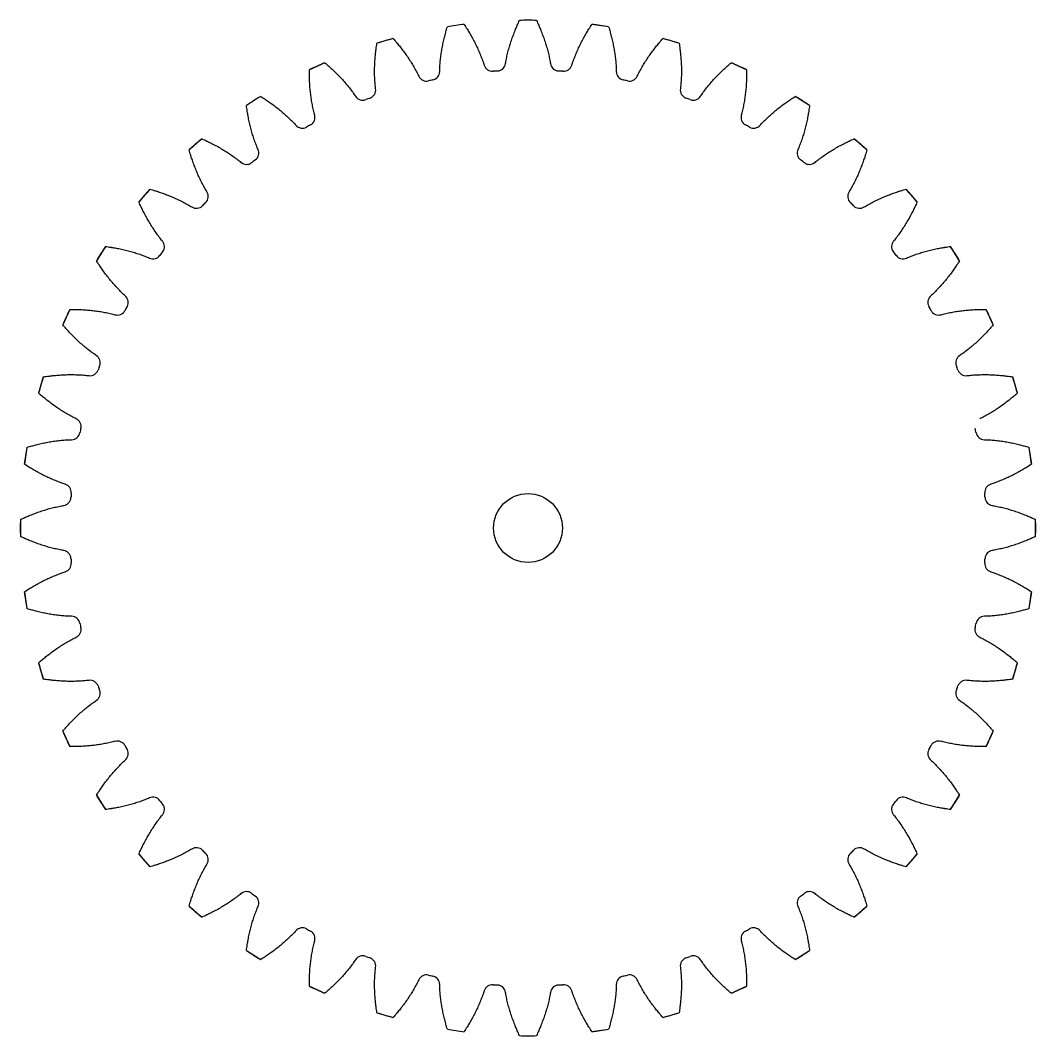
# Model space of a CAD drawing. Header units: inches. Extents: x 0.9 to 97.5, y -1.2 to 16.7.
# Drawn here: x 30.739 to 34.572, y 7.238 to 11.071 of the extents above; entities that cross this region are included whole.
import ezdxf

# ---------------------------------------------------------------- set-up
doc = ezdxf.new("R2010")
doc.units = ezdxf.units.IN
doc.header["$MEASUREMENT"] = 0

msp = doc.modelspace()

# ---------------------------------------------------------------- linework, layer by layer
at = {"color": 7, "linetype": 'Continuous'}
for p, q in [((32.9602, 11.0468), (32.8969, 11.0559)), ((32.1466, 11.0022), (32.0852, 10.9842)), ((33.2264, 10.9842), (33.165, 11.0022)), ((31.8888, 10.9109), (31.8306, 10.8844)), ((33.481, 10.8844), (33.4228, 10.9109)), ((33.7188, 10.7493), (33.665, 10.7839)), ((31.425, 10.6237), (31.3767, 10.5818)), ((33.9349, 10.5818), (33.8866, 10.6237)), ((31.2284, 10.4336), (31.1865, 10.3853)), ((34.1251, 10.3853), (34.0832, 10.4336)), ((31.0609, 10.2174), (31.0263, 10.1636)), ((34.2853, 10.1636), (34.2507, 10.2174)), ((30.9259, 9.9796), (30.8993, 9.9215)), ((34.4123, 9.9215), (34.3857, 9.9796)), ((30.826, 9.725), (30.808, 9.6637)), ((34.5036, 9.6637), (34.4856, 9.725)), ((30.7635, 9.4588), (30.7544, 9.3955)), ((34.5572, 9.3955), (34.5481, 9.4588)), ((30.7394, 9.1864), (30.7394, 9.1225)), ((34.5722, 9.1225), (34.5722, 9.1864)), ((30.7544, 8.9134), (30.7635, 8.8501)), ((34.5481, 8.8501), (34.5572, 8.9134)), ((30.808, 8.6452), (30.826, 8.5839)), ((34.4856, 8.5839), (34.5036, 8.6452)), ((30.8993, 8.3874), (30.9259, 8.3293)), ((34.3857, 8.3293), (34.4123, 8.3874)), ((31.0263, 8.1453), (31.0609, 8.0915)), ((34.2507, 8.0915), (34.2853, 8.1453)), ((31.1865, 7.9236), (31.2284, 7.8753)), ((34.0832, 7.8753), (34.1251, 7.9236)), ((31.3767, 7.7271), (31.425, 7.6852)), ((33.8866, 7.6852), (33.9349, 7.7271)), ((31.5928, 7.5596), (31.6466, 7.525)), ((33.665, 7.525), (33.7188, 7.5596)), ((31.8306, 7.4245), (31.8888, 7.3979)), ((33.4228, 7.3979), (33.481, 7.4245)), ((32.0852, 7.3247), (32.1466, 7.3067)), ((33.165, 7.3067), (33.2264, 7.3247)), ((32.8969, 7.253), (32.9602, 7.2621))]:
    msp.add_line(p, q, dxfattribs=at)
msp.add_circle((32.6558, 9.1544), 0.13)
for centre, radius, start, end in [((32.6558, 9.1544), 1.9167, 97.2261, 99.1375), ((32.6558, 9.1544), 1.9167, 89.0443, 90.9557), ((32.6558, 9.1544), 1.9167, 80.8625, 82.7739), ((32.6558, 9.1544), 1.9167, 105.4079, 107.3193), ((32.6558, 9.1544), 1.9167, 72.6807, 74.5921), ((32.6558, 9.1544), 1.9167, 113.5897, 115.5012), ((32.5213, 10.9111), 0.0325, 196.6228, 274.378), ((32.5389, 10.9124), 0.0325, 273.8038, 351.559), ((32.7727, 10.9124), 0.0325, 188.441, 266.1962), ((32.7903, 10.9111), 0.0325, 265.622, 343.3772), ((32.6558, 9.1544), 1.9167, 64.4988, 66.4103), ((32.2727, 10.8741), 0.0325, 204.8047, 282.5598), ((32.2899, 10.8779), 0.0325, 281.9857, 359.7408), ((32.6558, 9.1544), 1.7293, 93.8038, 94.378), ((32.6558, 9.1544), 1.7293, 85.622, 86.1962), ((33.0217, 10.8779), 0.0325, 180.2592, 258.0143), ((33.0389, 10.8741), 0.0325, 257.4402, 335.1953), ((32.0484, 10.8083), 0.0325, 290.1675, 7.9226), ((32.6558, 9.1544), 1.7293, 101.9857, 102.5598), ((32.6558, 9.1544), 1.7293, 77.4402, 78.0143), ((33.2632, 10.8083), 0.0325, 172.0774, 249.8325), ((32.6558, 9.1544), 1.9167, 121.7716, 123.683), ((32.0318, 10.8021), 0.0325, 212.9865, 290.7416), ((32.6558, 9.1544), 1.7293, 110.1675, 110.7416), ((32.6558, 9.1544), 1.7293, 69.2584, 69.8325), ((33.2798, 10.8021), 0.0325, 249.2584, 327.0135), ((32.6558, 9.1544), 1.9167, 56.317, 58.2284), ((31.8192, 10.705), 0.0325, 298.3493, 16.1044), ((33.4924, 10.705), 0.0325, 163.8956, 241.6507), ((31.8037, 10.6965), 0.0325, 221.1683, 298.9234), ((32.6558, 9.1544), 1.7293, 118.3493, 118.9234), ((32.6558, 9.1544), 1.7293, 61.0766, 61.6507), ((33.5079, 10.6965), 0.0325, 241.0766, 318.8317), ((32.6558, 9.1544), 1.9167, 129.9534, 131.8648), ((32.6558, 9.1544), 1.9167, 48.1352, 50.0466), ((31.607, 10.5701), 0.0325, 306.5311, 24.2862), ((33.7045, 10.5701), 0.0325, 155.7138, 233.4689), ((32.6558, 9.1544), 1.7293, 126.5311, 127.1052), ((32.6558, 9.1544), 1.7293, 52.8948, 53.4689), ((31.5929, 10.5596), 0.0325, 229.3501, 307.1052), ((33.7187, 10.5596), 0.0325, 232.8948, 310.6499), ((32.6558, 9.1544), 1.9167, 138.1352, 140.0466), ((32.6558, 9.1544), 1.9167, 39.9534, 41.8648), ((31.4163, 10.4065), 0.0325, 314.7129, 32.4681), ((33.8953, 10.4065), 0.0325, 147.5319, 225.2871), ((31.4038, 10.394), 0.0325, 237.5319, 315.2871), ((32.6558, 9.1544), 1.7293, 134.7129, 135.2871), ((32.6558, 9.1544), 1.7293, 44.7129, 45.2871), ((33.9078, 10.394), 0.0325, 224.7129, 302.4681), ((31.2507, 10.2173), 0.0325, 322.8948, 40.6499), ((34.0609, 10.2173), 0.0325, 139.3501, 217.1052), ((32.6558, 9.1544), 1.9167, 146.317, 148.2284), ((32.6558, 9.1544), 1.7293, 142.8948, 143.4689), ((32.6558, 9.1544), 1.7293, 36.5311, 37.1052), ((32.6558, 9.1544), 1.9167, 31.7716, 33.683), ((31.2401, 10.2032), 0.0325, 245.7138, 323.4689), ((34.0715, 10.2032), 0.0325, 216.5311, 294.2862), ((31.1137, 10.0065), 0.0325, 331.0766, 48.8317), ((34.1979, 10.0065), 0.0325, 131.1683, 208.9234), ((32.6558, 9.1544), 1.9167, 154.4988, 156.4103), ((31.1053, 9.991), 0.0325, 253.8956, 331.6507), ((32.6558, 9.1544), 1.7293, 151.0766, 151.6507), ((32.6558, 9.1544), 1.7293, 28.3493, 28.9234), ((34.2063, 9.991), 0.0325, 208.3493, 286.1044), ((32.6558, 9.1544), 1.9167, 23.5897, 25.5012), ((31.0082, 9.7784), 0.0325, 339.2584, 57.0135), ((34.3034, 9.7784), 0.0325, 122.9865, 200.7416), ((31.002, 9.7619), 0.0325, 262.0774, 339.8325), ((32.6558, 9.1544), 1.7293, 159.2584, 159.8325), ((32.6558, 9.1544), 1.7293, 20.1675, 20.7416), ((34.3096, 9.7619), 0.0325, 200.1675, 277.9226), ((32.6558, 9.1544), 1.9167, 162.6807, 164.5921), ((32.6558, 9.1544), 1.9167, 15.4079, 17.3193), ((30.9361, 9.5376), 0.0325, 347.4402, 65.1953), ((30.9324, 9.5203), 0.0325, 270.2592, 348.0143), ((32.6558, 9.1544), 1.7293, 167.4402, 168.0143), ((32.6558, 9.1544), 1.7293, 11.9857, 12.5598), ((34.3792, 9.5203), 0.0325, 191.9857, 269.7408), ((32.6558, 9.1544), 1.9167, 170.8625, 172.7739), ((32.6558, 9.1544), 1.9167, 7.2261, 9.1375), ((30.8991, 9.2889), 0.0325, 355.622, 73.3772), ((34.4125, 9.2889), 0.0325, 106.6228, 184.378), ((32.6558, 9.1544), 1.7293, 175.622, 176.1962), ((32.6558, 9.1544), 1.7293, 3.8038, 4.378), ((30.8978, 9.2713), 0.0325, 278.441, 356.1962), ((34.4137, 9.2713), 0.0325, 183.8038, 261.559), ((32.6558, 9.1544), 1.9167, 179.0443, 180.9557), ((32.6558, 9.1544), 1.9167, 359.0443, 0.9557), ((30.8978, 9.0376), 0.0325, 3.8038, 81.559), ((34.4137, 9.0376), 0.0325, 98.441, 176.1962), ((30.8991, 9.02), 0.0325, 286.6228, 4.378), ((32.6558, 9.1544), 1.7293, 183.8038, 184.378), ((34.4125, 9.02), 0.0325, 175.622, 253.3772), ((32.6558, 9.1544), 1.7293, 355.622, 356.1962), ((32.6558, 9.1544), 1.9167, 187.2261, 189.1375), ((32.6558, 9.1544), 1.9167, 350.8625, 352.7739), ((30.9324, 8.7886), 0.0325, 11.9857, 89.7408), ((34.3792, 8.7886), 0.0325, 90.2592, 168.0143), ((30.9361, 8.7713), 0.0325, 294.8047, 12.5598), ((32.6558, 9.1544), 1.7293, 191.9857, 192.5598), ((34.3755, 8.7713), 0.0325, 167.4402, 245.1953), ((32.6558, 9.1544), 1.7293, 347.4402, 348.0143), ((32.6558, 9.1544), 1.9167, 195.4079, 197.3193), ((32.6558, 9.1544), 1.9167, 342.6807, 344.5921), ((31.002, 8.547), 0.0325, 20.1675, 97.9226), ((32.6558, 9.1544), 1.7293, 200.1675, 200.7416), ((32.6558, 9.1544), 1.7293, 339.2584, 339.8325), ((34.3096, 8.547), 0.0325, 82.0774, 159.8325), ((31.0082, 8.5305), 0.0325, 302.9865, 20.7416), ((34.3034, 8.5305), 0.0325, 159.2584, 237.0135), ((32.6558, 9.1544), 1.9167, 203.5897, 205.5012), ((32.6558, 9.1544), 1.9167, 334.4988, 336.4103), ((31.1053, 8.3178), 0.0325, 28.3493, 106.1044), ((32.6558, 9.1544), 1.7293, 208.3493, 208.9234), ((32.6558, 9.1544), 1.7293, 331.0766, 331.6507), ((34.2063, 8.3178), 0.0325, 73.8956, 151.6507), ((31.1137, 8.3024), 0.0325, 311.1683, 28.9234), ((34.1979, 8.3024), 0.0325, 151.0766, 228.8317), ((32.6558, 9.1544), 1.9167, 211.7716, 213.683), ((31.2401, 8.1057), 0.0325, 36.5311, 114.2862), ((34.0715, 8.1057), 0.0325, 65.7138, 143.4689), ((32.6558, 9.1544), 1.9167, 326.317, 328.2284), ((32.6558, 9.1544), 1.7293, 216.5311, 217.1052), ((31.2507, 8.0916), 0.0325, 319.3501, 37.1052), ((34.0609, 8.0916), 0.0325, 142.8948, 220.6499), ((32.6558, 9.1544), 1.7293, 322.8948, 323.4689), ((31.4038, 7.9149), 0.0325, 44.7129, 122.4681), ((32.6558, 9.1544), 1.7293, 224.7129, 225.2871), ((32.6558, 9.1544), 1.7293, 314.7129, 315.2871), ((33.9078, 7.9149), 0.0325, 57.5319, 135.2871), ((32.6558, 9.1544), 1.9167, 219.9534, 221.8648), ((31.4163, 7.9024), 0.0325, 327.5319, 45.2871), ((33.8953, 7.9024), 0.0325, 134.7129, 212.4681), ((32.6558, 9.1544), 1.9167, 318.1352, 320.0466), ((31.5929, 7.7493), 0.0325, 52.8948, 130.6499), ((33.7187, 7.7493), 0.0325, 49.3501, 127.1052), ((32.6558, 9.1544), 1.7293, 232.8948, 233.4689), ((31.607, 7.7388), 0.0325, 335.7138, 53.4689), ((33.7045, 7.7388), 0.0325, 126.5311, 204.2862), ((32.6558, 9.1544), 1.7293, 306.5311, 307.1052), ((32.6558, 9.1544), 1.9167, 228.1352, 230.0466), ((32.6558, 9.1544), 1.9167, 309.9534, 311.8648), ((31.8037, 7.6124), 0.0325, 61.0766, 138.8317), ((32.6558, 9.1544), 1.7293, 241.0766, 241.6507), ((31.8192, 7.6039), 0.0325, 343.8956, 61.6507), ((33.4924, 7.6039), 0.0325, 118.3493, 196.1044), ((32.6558, 9.1544), 1.7293, 298.3493, 298.9234), ((33.5079, 7.6124), 0.0325, 41.1683, 118.9234), ((32.6558, 9.1544), 1.9167, 236.317, 238.2284), ((32.6558, 9.1544), 1.9167, 301.7716, 303.683), ((32.0318, 7.5068), 0.0325, 69.2584, 147.0135), ((32.6558, 9.1544), 1.7293, 249.2584, 249.8325), ((32.0484, 7.5006), 0.0325, 352.0774, 69.8325), ((33.2632, 7.5006), 0.0325, 110.1675, 187.9226), ((32.6558, 9.1544), 1.7293, 290.1675, 290.7416), ((33.2798, 7.5068), 0.0325, 32.9865, 110.7416), ((32.2727, 7.4348), 0.0325, 77.4402, 155.1953), ((32.6558, 9.1544), 1.7293, 257.4402, 258.0143), ((32.2899, 7.431), 0.0325, 0.2592, 78.0143), ((33.0217, 7.431), 0.0325, 101.9857, 179.7408), ((32.6558, 9.1544), 1.7293, 281.9857, 282.5598), ((33.0389, 7.4348), 0.0325, 24.8047, 102.5598), ((32.6558, 9.1544), 1.9167, 244.4988, 246.4103), ((32.5213, 7.3978), 0.0325, 85.622, 163.3772), ((32.6558, 9.1544), 1.7293, 265.622, 266.1962), ((32.5389, 7.3965), 0.0325, 8.441, 86.1962), ((32.7727, 7.3965), 0.0325, 93.8038, 171.559), ((32.6558, 9.1544), 1.7293, 273.8038, 274.378), ((32.7903, 7.3978), 0.0325, 16.6228, 94.378), ((32.6558, 9.1544), 1.9167, 293.5897, 295.5012), ((32.6558, 9.1544), 1.9167, 252.6807, 254.5921), ((32.6558, 9.1544), 1.9167, 285.4079, 287.3193), ((32.6558, 9.1544), 1.9167, 260.8625, 262.7739), ((32.6558, 9.1544), 1.9167, 277.2261, 279.1375), ((32.6558, 9.1544), 1.9167, 269.0443, 270.9557)]:
    msp.add_arc(centre, radius, start, end, dxfattribs=at)
for points, start_tangent, end_tangent in [([(32.345, 11.0246), (32.3457, 11.0271), (32.3514, 11.0468)], (0.003041, 0.011119), (0.003334, 0.011034)), ([(32.4147, 11.0559), (32.4257, 11.0386), (32.4271, 11.0364)], (0.006308, -0.009648), (0.00605, -0.009812)), ([(32.5711, 10.9076), (32.5724, 10.9158), (32.5765, 10.9358), (32.5814, 10.9557), (32.5869, 10.9754), (32.5931, 10.9949), (32.6, 11.0142), (32.6074, 11.0333), (32.6144, 11.0498)], (0.010944, 0.073746), (0.029683, 0.068342)), ([(32.6144, 11.0498), (32.6154, 11.0522), (32.6238, 11.0708)], (0.004592, 0.010573), (0.00487, 0.010447)), ([(32.6878, 11.0708), (32.6962, 11.0522), (32.6972, 11.0498)], (0.00487, -0.010447), (0.004592, -0.010573)), ([(32.6972, 11.0498), (32.7042, 11.0333), (32.7116, 11.0142), (32.7185, 10.9949), (32.7247, 10.9754), (32.7302, 10.9557), (32.7351, 10.9358), (32.7392, 10.9158), (32.7405, 10.9076)], (0.029683, -0.068342), (0.010944, -0.073746)), ([(32.8845, 11.0364), (32.8859, 11.0386), (32.8969, 11.0559)], (0.00605, 0.009812), (0.006308, 0.009648)), ([(32.9602, 11.0468), (32.9659, 11.0271), (32.9666, 11.0246)], (0.003334, -0.011034), (0.003041, -0.011119)), ([(32.1466, 11.0022), (32.1599, 10.9867), (32.1616, 10.9847)], (0.007617, -0.008652), (0.007385, -0.008851)), ([(32.3224, 10.8777), (32.3226, 10.886), (32.3238, 10.9064), (32.3258, 10.9268), (32.3285, 10.9471), (32.3318, 10.9673), (32.3358, 10.9874), (32.3405, 11.0073), (32.345, 11.0246)], (0.000337, 0.074553), (0.019655, 0.071871)), ([(32.4271, 11.0364), (32.4363, 11.0211), (32.4464, 11.0033), (32.4559, 10.9851), (32.4648, 10.9667), (32.4731, 10.948), (32.4807, 10.929), (32.4877, 10.9097), (32.4902, 10.9018)], (0.039107, -0.063422), (0.021328, -0.071438)), ([(32.8214, 10.9018), (32.8239, 10.9097), (32.8309, 10.929), (32.8385, 10.948), (32.8468, 10.9667), (32.8557, 10.9851), (32.8652, 11.0033), (32.8753, 11.0211), (32.8845, 11.0364)], (0.021328, 0.071438), (0.039107, 0.063422)), ([(32.9666, 11.0246), (32.9711, 11.0073), (32.9758, 10.9874), (32.9798, 10.9673), (32.9831, 10.9471), (32.9858, 10.9268), (32.9878, 10.9064), (32.989, 10.886), (32.9892, 10.8777)], (0.019655, -0.071871), (0.000337, -0.074553)), ([(33.15, 10.9847), (33.1517, 10.9867), (33.165, 11.0022)], (0.007385, 0.008851), (0.007617, 0.008652)), ([(32.082, 10.9614), (32.0824, 10.9639), (32.0852, 10.9842)], (0.001427, 0.011439), (0.00173, 0.011396)), ([(32.1616, 10.9847), (32.1729, 10.9708), (32.1854, 10.9546), (32.1974, 10.9381), (32.2089, 10.9211), (32.2197, 10.9037), (32.23, 10.886), (32.2396, 10.8679), (32.2432, 10.8605)], (0.047735, -0.057211), (0.031277, -0.067676)), ([(33.0684, 10.8605), (33.072, 10.8679), (33.0816, 10.886), (33.0919, 10.9037), (33.1027, 10.9211), (33.1142, 10.9381), (33.1262, 10.9546), (33.1387, 10.9708), (33.15, 10.9847)], (0.031277, 0.067676), (0.047735, 0.057211)), ([(33.2264, 10.9842), (33.2292, 10.9639), (33.2295, 10.9614)], (0.00173, -0.011396), (0.001427, -0.011439)), ([(32.0806, 10.8127), (32.0796, 10.8209), (32.0779, 10.8413), (32.0769, 10.8618), (32.0767, 10.8823), (32.0771, 10.9027), (32.0782, 10.9232), (32.08, 10.9436), (32.082, 10.9614)], (-0.010276, 0.073842), (0.009227, 0.073936)), ([(33.2295, 10.9614), (33.2316, 10.9436), (33.2333, 10.9232), (33.2345, 10.9027), (33.2349, 10.8823), (33.2347, 10.8618), (33.2337, 10.8413), (33.232, 10.8209), (33.231, 10.8127)], (0.009227, -0.073936), (-0.010276, -0.073842)), ([(31.8888, 10.9109), (31.9042, 10.8975), (31.9061, 10.8958)], (0.00877, -0.00748), (0.008569, -0.00771)), ([(31.9061, 10.8958), (31.9193, 10.8836), (31.934, 10.8694), (31.9483, 10.8547), (31.962, 10.8395), (31.9752, 10.8238), (31.9879, 10.8078), (32, 10.7912), (32.0046, 10.7844)], (0.055391, -0.049835), (0.04059, -0.062535)), ([(33.307, 10.7844), (33.3116, 10.7912), (33.3237, 10.8078), (33.3364, 10.8238), (33.3496, 10.8395), (33.3633, 10.8547), (33.3776, 10.8694), (33.3923, 10.8836), (33.4055, 10.8958)], (0.04059, 0.062535), (0.055391, 0.049835)), ([(33.4055, 10.8958), (33.4074, 10.8975), (33.4228, 10.9109)], (0.008569, 0.00771), (0.00877, 0.00748)), ([(31.8307, 10.8613), (31.8307, 10.8639), (31.8306, 10.8844)], (-0.000215, 0.011525), (0.00009, 0.011527)), ([(31.8504, 10.714), (31.8483, 10.7219), (31.8437, 10.7419), (31.8398, 10.762), (31.8367, 10.7823), (31.8342, 10.8026), (31.8324, 10.823), (31.8313, 10.8434), (31.8307, 10.8613)], (-0.02068, 0.071628), (-0.00139, 0.074497)), ([(33.4809, 10.8613), (33.4803, 10.8434), (33.4792, 10.823), (33.4774, 10.8026), (33.4749, 10.7823), (33.4718, 10.762), (33.4679, 10.7419), (33.4633, 10.7219), (33.4612, 10.714)], (-0.00139, -0.074497), (-0.02068, -0.071628)), ([(33.481, 10.8844), (33.4809, 10.8639), (33.4809, 10.8613)], (0.00009, -0.011527), (-0.000215, -0.011525)), ([(31.6466, 10.7839), (31.6638, 10.7728), (31.6659, 10.7713)], (0.009746, -0.006156), (0.009579, -0.006412)), ([(33.6457, 10.7713), (33.6478, 10.7728), (33.665, 10.7839)], (0.009579, 0.006412), (0.009746, 0.006156)), ([(31.5962, 10.7265), (31.5958, 10.7291), (31.5928, 10.7493)], (-0.001853, 0.011377), (-0.001551, 0.011422)), ([(31.6659, 10.7713), (31.6807, 10.7612), (31.6973, 10.7492), (31.7135, 10.7367), (31.7293, 10.7236), (31.7446, 10.71), (31.7594, 10.6959), (31.7737, 10.6812), (31.7792, 10.6751)], (0.061919, -0.041445), (0.049077, -0.056122)), ([(33.5324, 10.6751), (33.5379, 10.6812), (33.5522, 10.6959), (33.567, 10.71), (33.5823, 10.7236), (33.5981, 10.7367), (33.6143, 10.7492), (33.6309, 10.7612), (33.6457, 10.7713)], (0.049077, 0.056122), (0.061919, 0.041445)), ([(33.7188, 10.7493), (33.7158, 10.7291), (33.7154, 10.7265)], (-0.001551, -0.011422), (-0.001853, -0.011377)), ([(31.6367, 10.5835), (31.6334, 10.5911), (31.626, 10.6102), (31.6194, 10.6295), (31.6133, 10.6491), (31.608, 10.6689), (31.6033, 10.6888), (31.5993, 10.7089), (31.5962, 10.7265)], (-0.030664, 0.067956), (-0.011977, 0.073541)), ([(33.7154, 10.7265), (33.7123, 10.7089), (33.7083, 10.6888), (33.7036, 10.6689), (33.6983, 10.6491), (33.6922, 10.6295), (33.6856, 10.6102), (33.6782, 10.5911), (33.6749, 10.5835)], (-0.011977, -0.073541), (-0.030664, -0.067956)), ([(31.425, 10.6237), (31.4436, 10.6151), (31.4459, 10.614)], (0.010522, -0.004706), (0.010394, -0.004983)), ([(33.8657, 10.614), (33.868, 10.6151), (33.8866, 10.6237)], (0.010394, 0.004983), (0.010522, 0.004706)), ([(31.3833, 10.5597), (31.3825, 10.5622), (31.3767, 10.5818)], (-0.003453, 0.010998), (-0.003161, 0.011085)), ([(31.4459, 10.614), (31.462, 10.6061), (31.4801, 10.5966), (31.4979, 10.5865), (31.5154, 10.5758), (31.5325, 10.5645), (31.5492, 10.5526), (31.5654, 10.5402), (31.5717, 10.5349)], (0.067187, -0.032211), (0.056564, -0.048567)), ([(33.7398, 10.5349), (33.7462, 10.5402), (33.7624, 10.5526), (33.7791, 10.5645), (33.7962, 10.5758), (33.8137, 10.5865), (33.8315, 10.5966), (33.8496, 10.6061), (33.8657, 10.614)], (0.056564, 0.048567), (0.067187, 0.032211)), ([(33.9349, 10.5818), (33.9291, 10.5622), (33.9283, 10.5597)], (-0.003161, -0.011085), (-0.003453, -0.010998)), ([(31.4437, 10.4239), (31.4394, 10.4309), (31.4293, 10.4488), (31.42, 10.467), (31.4112, 10.4855), (31.4031, 10.5043), (31.3957, 10.5234), (31.3888, 10.5427), (31.3833, 10.5597)], (-0.040023, 0.0629), (-0.022321, 0.071088)), ([(33.9283, 10.5597), (33.9228, 10.5427), (33.9159, 10.5234), (33.9085, 10.5043), (33.9004, 10.4855), (33.8916, 10.467), (33.8822, 10.4488), (33.8722, 10.4309), (33.8679, 10.4239)], (-0.022321, -0.071088), (-0.040023, -0.0629)), ([(31.2284, 10.4336), (31.248, 10.4277), (31.2505, 10.427)], (0.011085, -0.003161), (0.010998, -0.003453)), ([(31.2505, 10.427), (31.2675, 10.4214), (31.2868, 10.4146), (31.3059, 10.4071), (31.3247, 10.399), (31.3432, 10.3903), (31.3614, 10.3809), (31.3793, 10.3709), (31.3863, 10.3666)], (0.071088, -0.022321), (0.0629, -0.040023)), ([(33.9253, 10.3666), (33.9323, 10.3709), (33.9502, 10.3809), (33.9684, 10.3903), (33.9869, 10.399), (34.0057, 10.4071), (34.0248, 10.4146), (34.0441, 10.4214), (34.0611, 10.427)], (0.0629, 0.040023), (0.071088, 0.022321)), ([(34.0611, 10.427), (34.0636, 10.4277), (34.0832, 10.4336)], (0.010998, 0.003453), (0.011085, 0.003161)), ([(31.1962, 10.3643), (31.1951, 10.3667), (31.1865, 10.3853)], (-0.004983, 0.010394), (-0.004706, 0.010522)), ([(31.2753, 10.2385), (31.2701, 10.2448), (31.2576, 10.2611), (31.2458, 10.2778), (31.2345, 10.2949), (31.2238, 10.3123), (31.2137, 10.3302), (31.2041, 10.3483), (31.1962, 10.3643)], (-0.048567, 0.056564), (-0.032211, 0.067187)), ([(34.1154, 10.3643), (34.1074, 10.3483), (34.0979, 10.3302), (34.0878, 10.3123), (34.0771, 10.2949), (34.0658, 10.2778), (34.054, 10.2611), (34.0415, 10.2448), (34.0363, 10.2385)], (-0.032211, -0.067187), (-0.048567, -0.056564)), ([(34.1251, 10.3853), (34.1165, 10.3667), (34.1154, 10.3643)], (-0.004706, -0.010522), (-0.004983, -0.010394)), ([(31.0609, 10.2174), (31.0812, 10.2144), (31.0837, 10.214)], (0.011422, -0.001551), (0.011377, -0.001853)), ([(31.0837, 10.214), (31.1013, 10.211), (31.1214, 10.2069), (31.1414, 10.2022), (31.1611, 10.1969), (31.1807, 10.1909), (31.2001, 10.1842), (31.2192, 10.1768), (31.2267, 10.1736)], (0.073541, -0.011977), (0.067956, -0.030664)), ([(34.0849, 10.1736), (34.0924, 10.1768), (34.1115, 10.1842), (34.1309, 10.1909), (34.1505, 10.1969), (34.1702, 10.2022), (34.1902, 10.2069), (34.2102, 10.211), (34.2279, 10.214)], (0.067956, 0.030664), (0.073541, 0.011977)), ([(34.2279, 10.214), (34.2304, 10.2144), (34.2507, 10.2174)], (0.011377, 0.001853), (0.011422, 0.001551)), ([(31.0389, 10.1443), (31.0375, 10.1464), (31.0263, 10.1636)], (-0.006412, 0.009579), (-0.006156, 0.009746)), ([(34.2853, 10.1636), (34.2741, 10.1464), (34.2727, 10.1443)], (-0.006156, -0.009746), (-0.006412, -0.009579)), ([(31.1351, 10.031), (31.129, 10.0365), (31.1144, 10.0508), (31.1002, 10.0657), (31.0866, 10.081), (31.0736, 10.0968), (31.061, 10.113), (31.049, 10.1295), (31.0389, 10.1443)], (-0.056122, 0.049077), (-0.041445, 0.061919)), ([(34.2727, 10.1443), (34.2626, 10.1295), (34.2506, 10.113), (34.238, 10.0968), (34.225, 10.081), (34.2113, 10.0657), (34.1972, 10.0508), (34.1826, 10.0365), (34.1765, 10.031)], (-0.041445, -0.061919), (-0.056122, -0.049077)), ([(30.9259, 9.9796), (30.9463, 9.9796), (30.9489, 9.9795)], (0.011527, 0.00009), (0.011525, -0.000215)), ([(30.9489, 9.9795), (30.9668, 9.979), (30.9873, 9.9778), (31.0077, 9.976), (31.028, 9.9736), (31.0482, 9.9704), (31.0683, 9.9666), (31.0883, 9.962), (31.0962, 9.9598)], (0.074497, -0.00139), (0.071628, -0.02068)), ([(34.2153, 9.9598), (34.2233, 9.962), (34.2433, 9.9666), (34.2634, 9.9704), (34.2836, 9.9736), (34.3039, 9.976), (34.3243, 9.9778), (34.3448, 9.979), (34.3627, 9.9795)], (0.071628, 0.02068), (0.074497, 0.00139)), ([(34.3627, 9.9795), (34.3653, 9.9796), (34.3857, 9.9796)], (0.011525, 0.000215), (0.011527, -0.00009)), ([(30.9145, 9.9041), (30.9128, 9.906), (30.8993, 9.9215)], (-0.00771, 0.008569), (-0.00748, 0.00877)), ([(31.0258, 9.8057), (31.019, 9.8103), (31.0025, 9.8223), (30.9864, 9.835), (30.9708, 9.8482), (30.9556, 9.862), (30.9409, 9.8762), (30.9266, 9.8909), (30.9145, 9.9041)], (-0.062535, 0.04059), (-0.049835, 0.055391)), ([(34.3971, 9.9041), (34.385, 9.8909), (34.3707, 9.8762), (34.356, 9.862), (34.3408, 9.8482), (34.3252, 9.835), (34.3091, 9.8223), (34.2926, 9.8103), (34.2857, 9.8057)], (-0.049835, -0.055391), (-0.062535, -0.04059)), ([(34.4123, 9.9215), (34.3988, 9.906), (34.3971, 9.9041)], (-0.00748, -0.00877), (-0.00771, -0.008569)), ([(30.826, 9.725), (30.8463, 9.7279), (30.8489, 9.7282)], (0.011396, 0.00173), (0.011439, 0.001427)), ([(30.8489, 9.7282), (30.8667, 9.7302), (30.8871, 9.732), (30.9075, 9.7331), (30.928, 9.7336), (30.9485, 9.7333), (30.9689, 9.7324), (30.9893, 9.7307), (30.9975, 9.7297)], (0.073936, 0.009227), (0.073842, -0.010276)), ([(34.3141, 9.7297), (34.3223, 9.7307), (34.3427, 9.7324), (34.3631, 9.7333), (34.3836, 9.7336), (34.4041, 9.7331), (34.4245, 9.732), (34.4449, 9.7302), (34.4627, 9.7282)], (0.073842, 0.010276), (0.073936, -0.009227)), ([(34.4627, 9.7282), (34.4653, 9.7279), (34.4856, 9.725)], (0.011439, -0.001427), (0.011396, -0.00173)), ([(30.8255, 9.6487), (30.8235, 9.6503), (30.808, 9.6637)], (-0.008851, 0.007385), (-0.008652, 0.007617)), ([(34.5036, 9.6637), (34.488, 9.6503), (34.4861, 9.6487)], (-0.008652, -0.007617), (-0.008851, -0.007385)), ([(30.9498, 9.5671), (30.9423, 9.5706), (30.9243, 9.5803), (30.9065, 9.5905), (30.8892, 9.6014), (30.8722, 9.6128), (30.8556, 9.6248), (30.8394, 9.6374), (30.8255, 9.6487)], (-0.067676, 0.031277), (-0.057211, 0.047735)), ([(34.4861, 9.6487), (34.4722, 9.6374), (34.456, 9.6248), (34.4394, 9.6128), (34.4224, 9.6014), (34.4051, 9.5905), (34.3873, 9.5803), (34.3693, 9.5706), (34.3618, 9.5671)], (-0.057211, -0.047735), (-0.067676, -0.031277)), ([(30.7856, 9.4652), (30.8029, 9.4697), (30.8229, 9.4744), (30.843, 9.4784), (30.8632, 9.4818), (30.8835, 9.4845), (30.9038, 9.4864), (30.9243, 9.4877), (30.9325, 9.4878)], (0.071871, 0.019655), (0.074553, 0.000337)), ([(34.3791, 9.4878), (34.3873, 9.4877), (34.4077, 9.4864), (34.4281, 9.4845), (34.4484, 9.4818), (34.4686, 9.4784), (34.4887, 9.4744), (34.5087, 9.4697), (34.526, 9.4652)], (0.074553, -0.000337), (0.071871, -0.019655)), ([(30.7635, 9.4588), (30.7831, 9.4645), (30.7856, 9.4652)], (0.011034, 0.003334), (0.011119, 0.003041)), ([(34.526, 9.4652), (34.5285, 9.4645), (34.5481, 9.4588)], (0.011119, -0.003041), (0.011034, -0.003334)), ([(30.7738, 9.3832), (30.7716, 9.3845), (30.7544, 9.3955)], (-0.009812, 0.00605), (-0.009648, 0.006308)), ([(34.5572, 9.3955), (34.54, 9.3845), (34.5378, 9.3832)], (-0.009648, -0.006308), (-0.009812, -0.00605)), ([(30.9084, 9.3201), (30.9006, 9.3226), (30.8813, 9.3295), (30.8623, 9.3371), (30.8435, 9.3454), (30.8251, 9.3543), (30.807, 9.3638), (30.7892, 9.3739), (30.7738, 9.3832)], (-0.071438, 0.021328), (-0.063422, 0.039107)), ([(34.5378, 9.3832), (34.5224, 9.3739), (34.5046, 9.3638), (34.4865, 9.3543), (34.468, 9.3454), (34.4493, 9.3371), (34.4303, 9.3295), (34.411, 9.3226), (34.4032, 9.3201)], (-0.063422, -0.039107), (-0.071438, -0.021328)), ([(30.7604, 9.1959), (30.7769, 9.2028), (30.796, 9.2103), (30.8153, 9.2171), (30.8348, 9.2233), (30.8545, 9.2289), (30.8744, 9.2337), (30.8945, 9.2378), (30.9026, 9.2392)], (0.068342, 0.029683), (0.073746, 0.010944)), ([(34.409, 9.2392), (34.4171, 9.2378), (34.4372, 9.2337), (34.4571, 9.2289), (34.4768, 9.2233), (34.4963, 9.2171), (34.5156, 9.2103), (34.5347, 9.2028), (34.5512, 9.1959)], (0.073746, -0.010944), (0.068342, -0.029683)), ([(30.7394, 9.1864), (30.7581, 9.1949), (30.7604, 9.1959)], (0.010447, 0.00487), (0.010573, 0.004592)), ([(34.5512, 9.1959), (34.5535, 9.1949), (34.5722, 9.1864)], (0.010573, -0.004592), (0.010447, -0.00487)), ([(30.7604, 9.113), (30.7581, 9.114), (30.7394, 9.1225)], (-0.010573, 0.004592), (-0.010447, 0.00487)), ([(30.9026, 9.0697), (30.8945, 9.071), (30.8744, 9.0752), (30.8545, 9.08), (30.8348, 9.0856), (30.8153, 9.0918), (30.796, 9.0986), (30.7769, 9.1061), (30.7604, 9.113)], (-0.073746, 0.010944), (-0.068342, 0.029683)), ([(34.5512, 9.113), (34.5347, 9.1061), (34.5156, 9.0986), (34.4963, 9.0918), (34.4768, 9.0856), (34.4571, 9.08), (34.4372, 9.0752), (34.4171, 9.071), (34.409, 9.0697)], (-0.068342, -0.029683), (-0.073746, -0.010944)), ([(34.5722, 9.1225), (34.5535, 9.114), (34.5512, 9.113)], (-0.010447, -0.00487), (-0.010573, -0.004592)), ([(30.7738, 8.9257), (30.7892, 8.9349), (30.807, 8.945), (30.8251, 8.9546), (30.8435, 8.9635), (30.8623, 8.9718), (30.8813, 8.9794), (30.9006, 8.9863), (30.9084, 8.9888)], (0.063422, 0.039107), (0.071438, 0.021328)), ([(34.4032, 8.9888), (34.411, 8.9863), (34.4303, 8.9794), (34.4493, 8.9718), (34.468, 8.9635), (34.4865, 8.9546), (34.5046, 8.945), (34.5224, 8.9349), (34.5378, 8.9257)], (0.071438, -0.021328), (0.063422, -0.039107)), ([(30.7544, 8.9134), (30.7716, 8.9244), (30.7738, 8.9257)], (0.009648, 0.006308), (0.009812, 0.00605)), ([(34.5378, 8.9257), (34.54, 8.9244), (34.5572, 8.9134)], (0.009812, -0.00605), (0.009648, -0.006308)), ([(30.7856, 8.8437), (30.7831, 8.8444), (30.7635, 8.8501)], (-0.011119, 0.003041), (-0.011034, 0.003334)), ([(30.9325, 8.8211), (30.9243, 8.8212), (30.9038, 8.8225), (30.8835, 8.8244), (30.8632, 8.8271), (30.843, 8.8305), (30.8229, 8.8345), (30.8029, 8.8392), (30.7856, 8.8437)], (-0.074553, 0.000337), (-0.071871, 0.019655)), ([(34.526, 8.8437), (34.5087, 8.8392), (34.4887, 8.8345), (34.4686, 8.8305), (34.4484, 8.8271), (34.4281, 8.8244), (34.4077, 8.8225), (34.3873, 8.8212), (34.3791, 8.8211)], (-0.071871, -0.019655), (-0.074553, -0.000337)), ([(34.5481, 8.8501), (34.5285, 8.8444), (34.526, 8.8437)], (-0.011034, -0.003334), (-0.011119, -0.003041)), ([(30.8255, 8.6602), (30.8394, 8.6715), (30.8556, 8.6841), (30.8722, 8.6961), (30.8892, 8.7075), (30.9065, 8.7184), (30.9243, 8.7286), (30.9423, 8.7382), (30.9498, 8.7418)], (0.057211, 0.047735), (0.067676, 0.031277)), ([(34.3618, 8.7418), (34.3693, 8.7382), (34.3873, 8.7286), (34.4051, 8.7184), (34.4224, 8.7075), (34.4394, 8.6961), (34.456, 8.6841), (34.4722, 8.6715), (34.4861, 8.6602)], (0.067676, -0.031277), (0.057211, -0.047735)), ([(30.808, 8.6452), (30.8235, 8.6586), (30.8255, 8.6602)], (0.008652, 0.007617), (0.008851, 0.007385)), ([(34.4861, 8.6602), (34.488, 8.6586), (34.5036, 8.6452)], (0.008851, -0.007385), (0.008652, -0.007617)), ([(30.8489, 8.5807), (30.8463, 8.581), (30.826, 8.5839)], (-0.011439, 0.001427), (-0.011396, 0.00173)), ([(30.9975, 8.5792), (30.9893, 8.5782), (30.9689, 8.5765), (30.9485, 8.5756), (30.928, 8.5753), (30.9075, 8.5758), (30.8871, 8.5769), (30.8667, 8.5787), (30.8489, 8.5807)], (-0.073842, -0.010276), (-0.073936, 0.009227)), ([(34.4627, 8.5807), (34.4449, 8.5787), (34.4245, 8.5769), (34.4041, 8.5758), (34.3836, 8.5753), (34.3631, 8.5756), (34.3427, 8.5765), (34.3223, 8.5782), (34.3141, 8.5792)], (-0.073936, -0.009227), (-0.073842, 0.010276)), ([(34.4856, 8.5839), (34.4653, 8.581), (34.4627, 8.5807)], (-0.011396, -0.00173), (-0.011439, -0.001427)), ([(30.9145, 8.4048), (30.9266, 8.4179), (30.9409, 8.4327), (30.9556, 8.4469), (30.9708, 8.4607), (30.9864, 8.4739), (31.0025, 8.4865), (31.019, 8.4986), (31.0258, 8.5032)], (0.049835, 0.055391), (0.062535, 0.04059)), ([(34.2857, 8.5032), (34.2926, 8.4986), (34.3091, 8.4865), (34.3252, 8.4739), (34.3408, 8.4607), (34.356, 8.4469), (34.3707, 8.4327), (34.385, 8.4179), (34.3971, 8.4048)], (0.062535, -0.04059), (0.049835, -0.055391)), ([(30.8993, 8.3874), (30.9128, 8.4029), (30.9145, 8.4048)], (0.00748, 0.00877), (0.00771, 0.008569)), ([(34.3971, 8.4048), (34.3988, 8.4029), (34.4123, 8.3874)], (0.00771, -0.008569), (0.00748, -0.00877)), ([(30.9489, 8.3294), (30.9463, 8.3293), (30.9259, 8.3293)], (-0.011525, -0.000215), (-0.011527, 0.00009)), ([(31.0962, 8.3491), (31.0883, 8.3469), (31.0683, 8.3423), (31.0482, 8.3385), (31.028, 8.3353), (31.0077, 8.3328), (30.9873, 8.3311), (30.9668, 8.3299), (30.9489, 8.3294)], (-0.071628, -0.02068), (-0.074497, -0.00139)), ([(34.3627, 8.3294), (34.3448, 8.3299), (34.3243, 8.3311), (34.3039, 8.3328), (34.2836, 8.3353), (34.2634, 8.3385), (34.2433, 8.3423), (34.2233, 8.3469), (34.2153, 8.3491)], (-0.074497, 0.00139), (-0.071628, 0.02068)), ([(34.3857, 8.3293), (34.3653, 8.3293), (34.3627, 8.3294)], (-0.011527, -0.00009), (-0.011525, 0.000215)), ([(31.0389, 8.1646), (31.049, 8.1794), (31.061, 8.1959), (31.0736, 8.2121), (31.0866, 8.2279), (31.1002, 8.2432), (31.1144, 8.2581), (31.129, 8.2724), (31.1351, 8.2779)], (0.041445, 0.061919), (0.056122, 0.049077)), ([(34.1765, 8.2779), (34.1826, 8.2724), (34.1972, 8.2581), (34.2113, 8.2432), (34.225, 8.2279), (34.238, 8.2121), (34.2506, 8.1959), (34.2626, 8.1794), (34.2727, 8.1646)], (0.056122, -0.049077), (0.041445, -0.061919)), ([(31.0263, 8.1453), (31.0375, 8.1624), (31.0389, 8.1646)], (0.006156, 0.009746), (0.006412, 0.009579)), ([(31.2267, 8.1353), (31.2192, 8.1321), (31.2001, 8.1247), (31.1807, 8.118), (31.1611, 8.112), (31.1414, 8.1067), (31.1214, 8.102), (31.1013, 8.0979), (31.0837, 8.0949)], (-0.067956, -0.030664), (-0.073541, -0.011977)), ([(34.2279, 8.0949), (34.2102, 8.0979), (34.1902, 8.102), (34.1702, 8.1067), (34.1505, 8.112), (34.1309, 8.118), (34.1115, 8.1247), (34.0924, 8.1321), (34.0849, 8.1353)], (-0.073541, 0.011977), (-0.067956, 0.030664)), ([(34.2727, 8.1646), (34.2741, 8.1624), (34.2853, 8.1453)], (0.006412, -0.009579), (0.006156, -0.009746)), ([(31.0837, 8.0949), (31.0812, 8.0945), (31.0609, 8.0915)], (-0.011377, -0.001853), (-0.011422, -0.001551)), ([(34.2507, 8.0915), (34.2304, 8.0945), (34.2279, 8.0949)], (-0.011422, 0.001551), (-0.011377, 0.001853)), ([(31.1962, 7.9446), (31.2041, 7.9606), (31.2137, 7.9787), (31.2238, 7.9966), (31.2345, 8.014), (31.2458, 8.0311), (31.2576, 8.0478), (31.2701, 8.0641), (31.2753, 8.0704)], (0.032211, 0.067187), (0.048567, 0.056564)), ([(34.0363, 8.0704), (34.0415, 8.0641), (34.054, 8.0478), (34.0658, 8.0311), (34.0771, 8.014), (34.0878, 7.9966), (34.0979, 7.9787), (34.1074, 7.9606), (34.1154, 7.9446)], (0.048567, -0.056564), (0.032211, -0.067187)), ([(31.1865, 7.9236), (31.1951, 7.9422), (31.1962, 7.9446)], (0.004706, 0.010522), (0.004983, 0.010394)), ([(31.3863, 7.9423), (31.3793, 7.938), (31.3614, 7.928), (31.3432, 7.9186), (31.3247, 7.9099), (31.3059, 7.9018), (31.2868, 7.8943), (31.2675, 7.8875), (31.2505, 7.8819)], (-0.0629, -0.040023), (-0.071088, -0.022321)), ([(34.0611, 7.8819), (34.0441, 7.8875), (34.0248, 7.8943), (34.0057, 7.9018), (33.9869, 7.9099), (33.9684, 7.9186), (33.9502, 7.928), (33.9323, 7.938), (33.9253, 7.9423)], (-0.071088, 0.022321), (-0.0629, 0.040023)), ([(34.1154, 7.9446), (34.1165, 7.9422), (34.1251, 7.9236)], (0.004983, -0.010394), (0.004706, -0.010522)), ([(31.2505, 7.8819), (31.248, 7.8812), (31.2284, 7.8753)], (-0.010998, -0.003453), (-0.011085, -0.003161)), ([(31.3833, 7.7491), (31.3888, 7.7662), (31.3957, 7.7855), (31.4031, 7.8045), (31.4112, 7.8234), (31.42, 7.8419), (31.4293, 7.8601), (31.4394, 7.878), (31.4437, 7.885)], (0.022321, 0.071088), (0.040023, 0.0629)), ([(33.8679, 7.885), (33.8722, 7.878), (33.8822, 7.8601), (33.8916, 7.8419), (33.9004, 7.8234), (33.9085, 7.8045), (33.9159, 7.7855), (33.9228, 7.7662), (33.9283, 7.7491)], (0.040023, -0.0629), (0.022321, -0.071088)), ([(34.0832, 7.8753), (34.0636, 7.8812), (34.0611, 7.8819)], (-0.011085, 0.003161), (-0.010998, 0.003453)), ([(31.3767, 7.7271), (31.3825, 7.7467), (31.3833, 7.7491)], (0.003161, 0.011085), (0.003453, 0.010998)), ([(31.5717, 7.774), (31.5654, 7.7687), (31.5492, 7.7563), (31.5325, 7.7444), (31.5154, 7.7331), (31.4979, 7.7224), (31.4801, 7.7123), (31.462, 7.7028), (31.4459, 7.6949)], (-0.056564, -0.048567), (-0.067187, -0.032211)), ([(33.8657, 7.6949), (33.8496, 7.7028), (33.8315, 7.7123), (33.8137, 7.7224), (33.7962, 7.7331), (33.7791, 7.7444), (33.7624, 7.7563), (33.7462, 7.7687), (33.7398, 7.774)], (-0.067187, 0.032211), (-0.056564, 0.048567)), ([(33.9283, 7.7491), (33.9291, 7.7467), (33.9349, 7.7271)], (0.003453, -0.010998), (0.003161, -0.011085)), ([(31.5962, 7.5824), (31.5993, 7.6), (31.6033, 7.6201), (31.608, 7.64), (31.6133, 7.6598), (31.6194, 7.6794), (31.626, 7.6987), (31.6334, 7.7178), (31.6367, 7.7254)], (0.011977, 0.073541), (0.030664, 0.067956)), ([(33.6749, 7.7254), (33.6782, 7.7178), (33.6856, 7.6987), (33.6922, 7.6794), (33.6983, 7.6598), (33.7036, 7.64), (33.7083, 7.6201), (33.7123, 7.6), (33.7154, 7.5824)], (0.030664, -0.067956), (0.011977, -0.073541)), ([(31.4459, 7.6949), (31.4436, 7.6938), (31.425, 7.6852)], (-0.010394, -0.004983), (-0.010522, -0.004706)), ([(33.8866, 7.6852), (33.868, 7.6938), (33.8657, 7.6949)], (-0.010522, 0.004706), (-0.010394, 0.004983)), ([(31.7792, 7.6338), (31.7737, 7.6277), (31.7594, 7.613), (31.7446, 7.5989), (31.7293, 7.5853), (31.7135, 7.5722), (31.6973, 7.5597), (31.6807, 7.5477), (31.6659, 7.5375)], (-0.049077, -0.056122), (-0.061919, -0.041445)), ([(33.6457, 7.5375), (33.6309, 7.5477), (33.6143, 7.5597), (33.5981, 7.5722), (33.5823, 7.5853), (33.567, 7.5989), (33.5522, 7.613), (33.5379, 7.6277), (33.5324, 7.6338)], (-0.061919, 0.041445), (-0.049077, 0.056122)), ([(31.8307, 7.4476), (31.8313, 7.4655), (31.8324, 7.4859), (31.8342, 7.5063), (31.8367, 7.5266), (31.8398, 7.5469), (31.8437, 7.567), (31.8483, 7.587), (31.8504, 7.5949)], (0.00139, 0.074497), (0.02068, 0.071628)), ([(33.4612, 7.5949), (33.4633, 7.587), (33.4679, 7.567), (33.4718, 7.5469), (33.4749, 7.5266), (33.4774, 7.5063), (33.4792, 7.4859), (33.4803, 7.4655), (33.4809, 7.4476)], (0.02068, -0.071628), (0.00139, -0.074497)), ([(31.5928, 7.5596), (31.5958, 7.5798), (31.5962, 7.5824)], (0.001551, 0.011422), (0.001853, 0.011377)), ([(33.7154, 7.5824), (33.7158, 7.5798), (33.7188, 7.5596)], (0.001853, -0.011377), (0.001551, -0.011422)), ([(31.6659, 7.5375), (31.6638, 7.5361), (31.6466, 7.525)], (-0.009579, -0.006412), (-0.009746, -0.006156)), ([(32.0046, 7.5245), (32, 7.5177), (31.9879, 7.5011), (31.9752, 7.485), (31.962, 7.4694), (31.9483, 7.4542), (31.934, 7.4395), (31.9193, 7.4253), (31.9061, 7.4131)], (-0.04059, -0.062535), (-0.055391, -0.049835)), ([(33.4055, 7.4131), (33.3923, 7.4253), (33.3776, 7.4395), (33.3633, 7.4542), (33.3496, 7.4694), (33.3364, 7.485), (33.3237, 7.5011), (33.3116, 7.5177), (33.307, 7.5245)], (-0.055391, 0.049835), (-0.04059, 0.062535)), ([(33.665, 7.525), (33.6478, 7.5361), (33.6457, 7.5375)], (-0.009746, 0.006156), (-0.009579, 0.006412)), ([(32.082, 7.3475), (32.08, 7.3653), (32.0782, 7.3857), (32.0771, 7.4062), (32.0767, 7.4266), (32.0769, 7.4471), (32.0779, 7.4676), (32.0796, 7.488), (32.0806, 7.4962)], (-0.009227, 0.073936), (0.010276, 0.073842)), ([(33.231, 7.4962), (33.232, 7.488), (33.2337, 7.4676), (33.2347, 7.4471), (33.2349, 7.4266), (33.2345, 7.4062), (33.2333, 7.3857), (33.2316, 7.3653), (33.2295, 7.3475)], (0.010276, -0.073842), (-0.009227, -0.073936)), ([(31.8306, 7.4245), (31.8307, 7.445), (31.8307, 7.4476)], (-0.00009, 0.011527), (0.000215, 0.011525)), ([(32.2432, 7.4484), (32.2396, 7.441), (32.23, 7.4229), (32.2197, 7.4052), (32.2089, 7.3878), (32.1974, 7.3708), (32.1854, 7.3542), (32.1729, 7.338), (32.1616, 7.3242)], (-0.031277, -0.067676), (-0.047735, -0.057211)), ([(33.15, 7.3242), (33.1387, 7.338), (33.1262, 7.3542), (33.1142, 7.3708), (33.1027, 7.3878), (33.0919, 7.4052), (33.0816, 7.4229), (33.072, 7.441), (33.0684, 7.4484)], (-0.047735, 0.057211), (-0.031277, 0.067676)), ([(33.4809, 7.4476), (33.4809, 7.445), (33.481, 7.4245)], (0.000215, -0.011525), (-0.00009, -0.011527)), ([(31.9061, 7.4131), (31.9042, 7.4114), (31.8888, 7.3979)], (-0.008569, -0.00771), (-0.00877, -0.00748)), ([(32.345, 7.2843), (32.3405, 7.3016), (32.3358, 7.3215), (32.3318, 7.3416), (32.3285, 7.3618), (32.3258, 7.3821), (32.3238, 7.4025), (32.3226, 7.4229), (32.3224, 7.4312)], (-0.019655, 0.071871), (-0.000337, 0.074553)), ([(32.4902, 7.4071), (32.4877, 7.3992), (32.4807, 7.3799), (32.4731, 7.3609), (32.4648, 7.3422), (32.4559, 7.3238), (32.4464, 7.3056), (32.4363, 7.2878), (32.4271, 7.2725)], (-0.021328, -0.071438), (-0.039107, -0.063422)), ([(32.6144, 7.2591), (32.6074, 7.2756), (32.6, 7.2946), (32.5931, 7.3139), (32.5869, 7.3335), (32.5814, 7.3532), (32.5765, 7.3731), (32.5724, 7.3931), (32.5711, 7.4013)], (-0.029683, 0.068342), (-0.010944, 0.073746)), ([(32.7405, 7.4013), (32.7392, 7.3931), (32.7351, 7.3731), (32.7302, 7.3532), (32.7247, 7.3335), (32.7185, 7.3139), (32.7116, 7.2946), (32.7042, 7.2756), (32.6972, 7.2591)], (-0.010944, -0.073746), (-0.029683, -0.068342)), ([(32.8845, 7.2725), (32.8753, 7.2878), (32.8652, 7.3056), (32.8557, 7.3238), (32.8468, 7.3422), (32.8385, 7.3609), (32.8309, 7.3799), (32.8239, 7.3992), (32.8214, 7.4071)], (-0.039107, 0.063422), (-0.021328, 0.071438)), ([(32.9892, 7.4312), (32.989, 7.4229), (32.9878, 7.4025), (32.9858, 7.3821), (32.9831, 7.3618), (32.9798, 7.3416), (32.9758, 7.3215), (32.9711, 7.3016), (32.9666, 7.2843)], (-0.000337, -0.074553), (-0.019655, -0.071871)), ([(33.4228, 7.3979), (33.4074, 7.4114), (33.4055, 7.4131)], (-0.00877, 0.00748), (-0.008569, 0.00771)), ([(32.0852, 7.3247), (32.0824, 7.345), (32.082, 7.3475)], (-0.00173, 0.011396), (-0.001427, 0.011439)), ([(32.1616, 7.3242), (32.1599, 7.3222), (32.1466, 7.3067)], (-0.007385, -0.008851), (-0.007617, -0.008652)), ([(33.165, 7.3067), (33.1517, 7.3222), (33.15, 7.3242)], (-0.007617, 0.008652), (-0.007385, 0.008851)), ([(33.2295, 7.3475), (33.2292, 7.345), (33.2264, 7.3247)], (-0.001427, -0.011439), (-0.00173, -0.011396)), ([(32.3514, 7.2621), (32.3457, 7.2818), (32.345, 7.2843)], (-0.003334, 0.011034), (-0.003041, 0.011119)), ([(32.9666, 7.2843), (32.9659, 7.2818), (32.9602, 7.2621)], (-0.003041, -0.011119), (-0.003334, -0.011034)), ([(32.4271, 7.2725), (32.4257, 7.2703), (32.4147, 7.253)], (-0.00605, -0.009812), (-0.006308, -0.009648)), ([(32.6238, 7.238), (32.6154, 7.2567), (32.6144, 7.2591)], (-0.00487, 0.010447), (-0.004592, 0.010573)), ([(32.6972, 7.2591), (32.6962, 7.2567), (32.6878, 7.238)], (-0.004592, -0.010573), (-0.00487, -0.010447)), ([(32.8969, 7.253), (32.8859, 7.2703), (32.8845, 7.2725)], (-0.006308, 0.009648), (-0.00605, 0.009812))]:
    msp.add_spline(points, degree=3, dxfattribs=dict(at, start_tangent=start_tangent, end_tangent=end_tangent))

doc.saveas('drawing.dxf')
